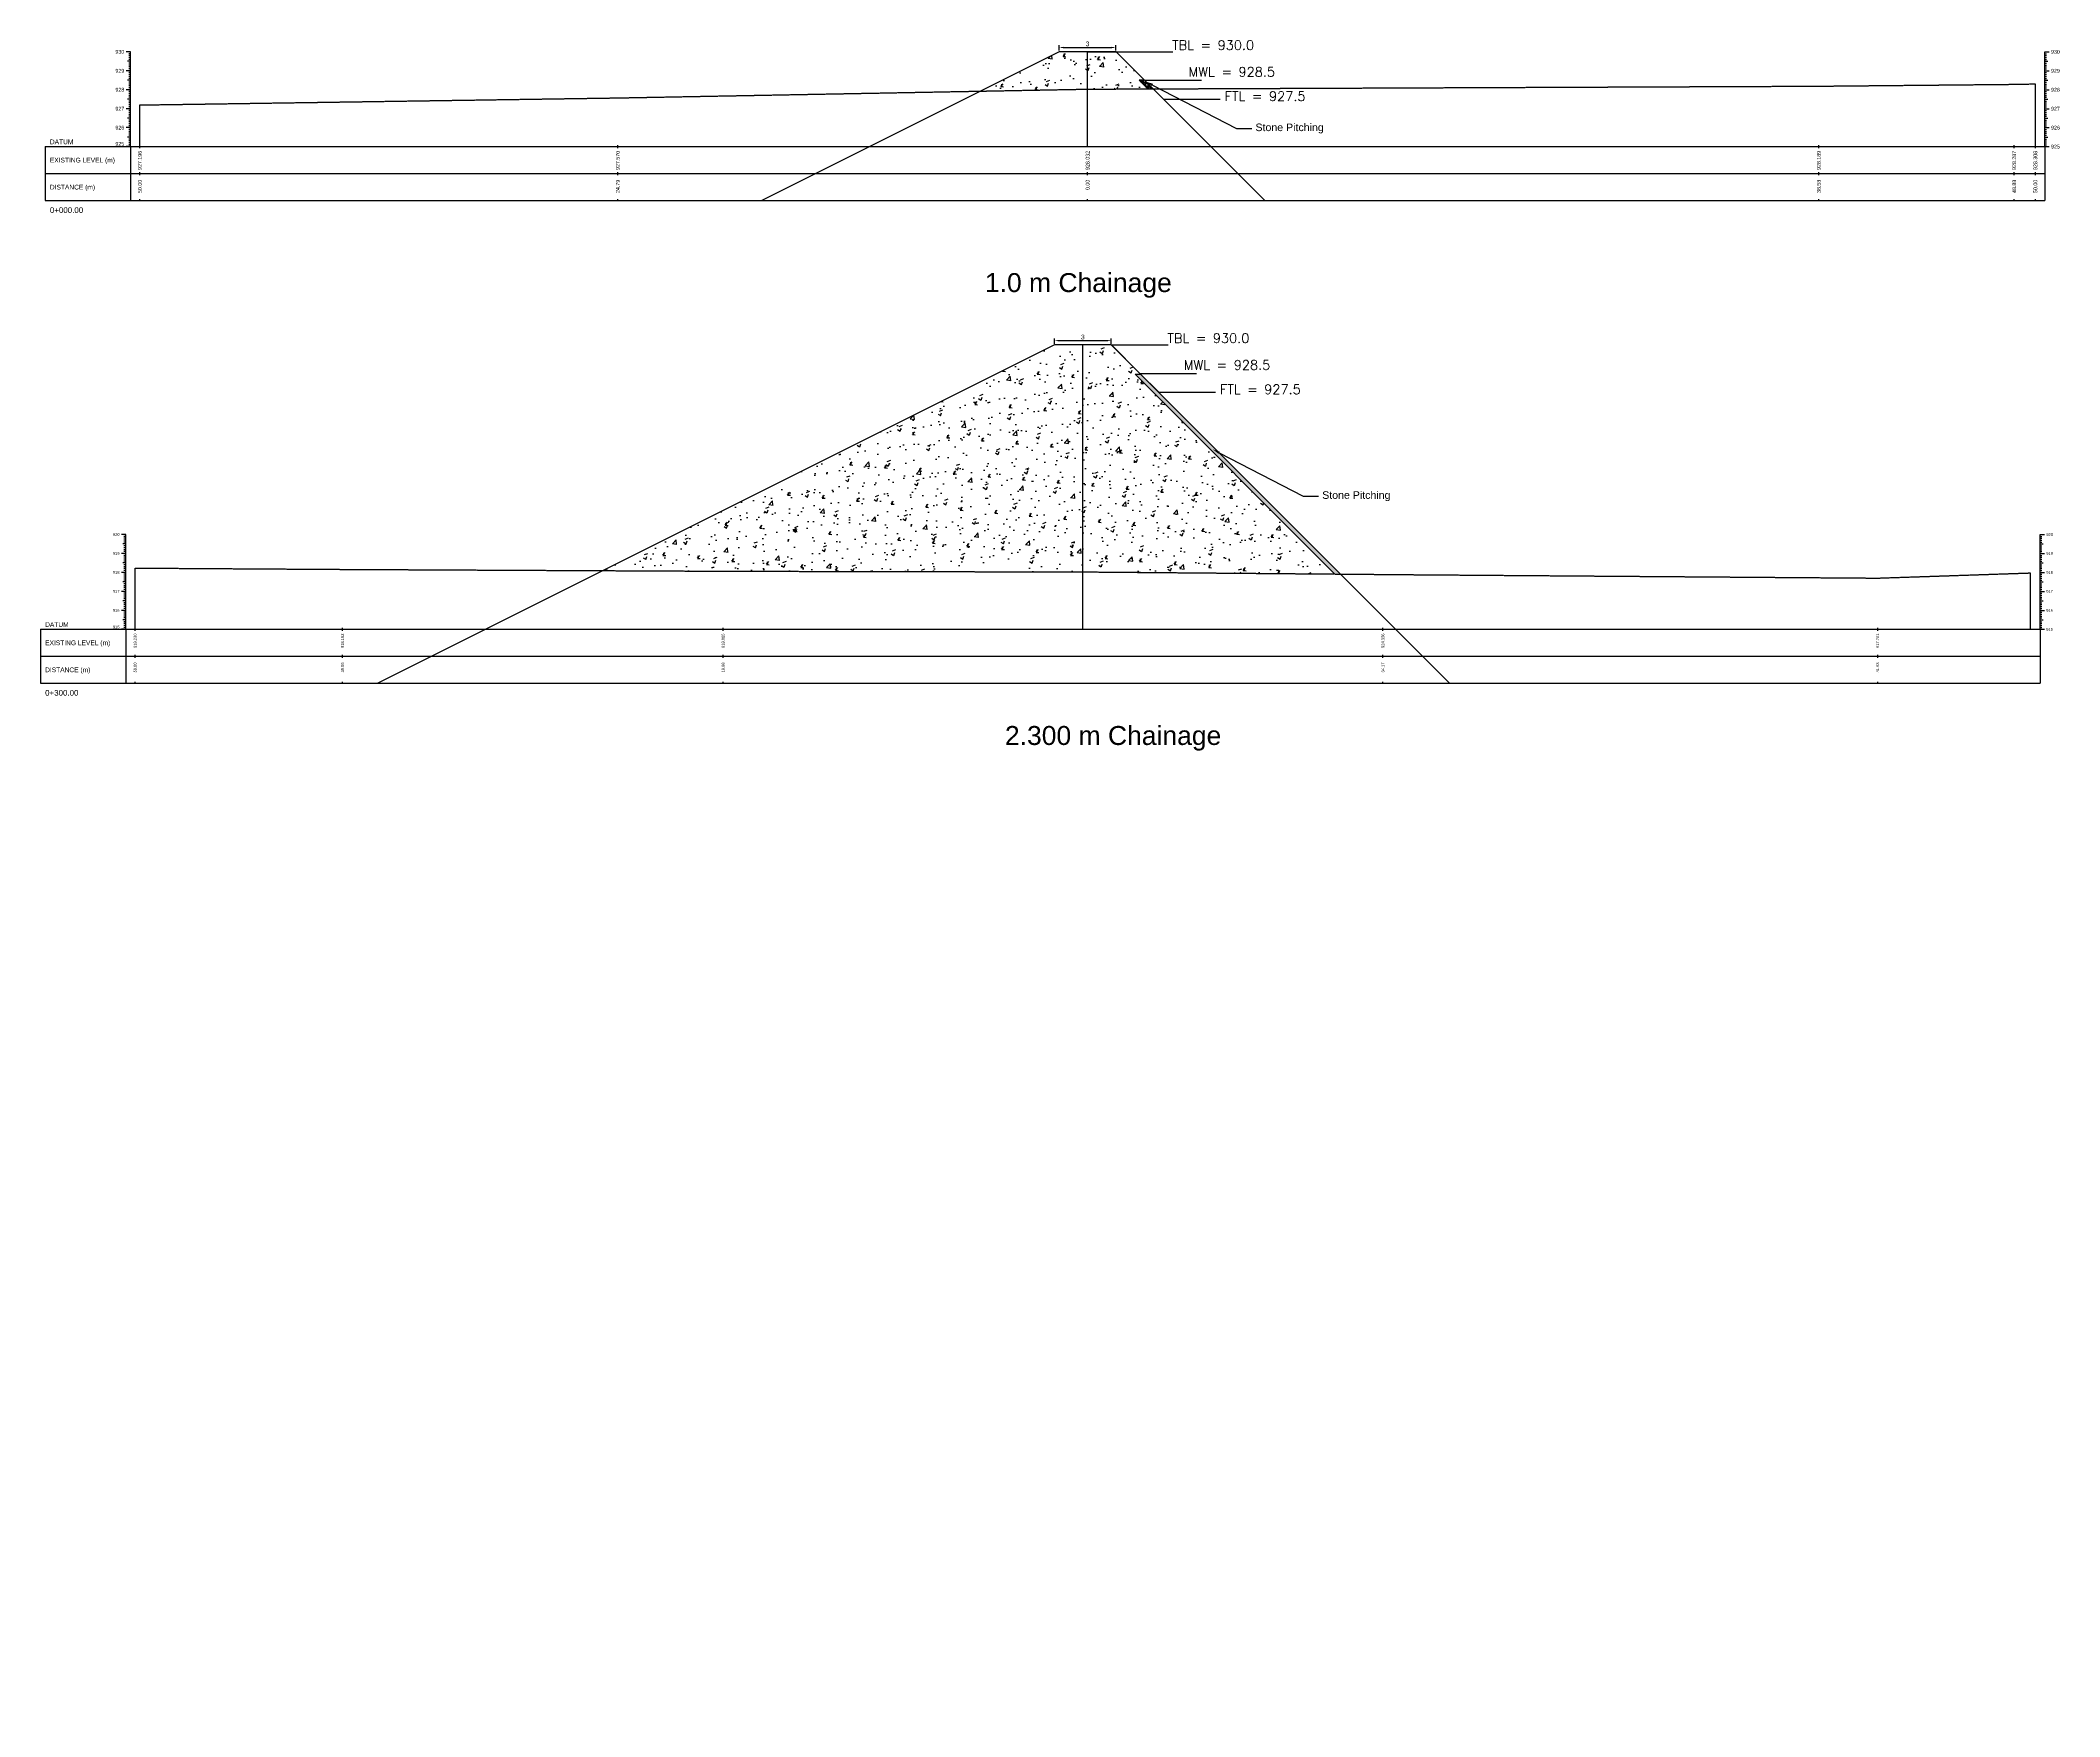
# Model space of a CAD drawing. Header units: millimetres. Extents: x 824502 to 1498685, y 1474633 to 1481826.
# Drawn here: x 1494718 to 1495783, y 1475517 to 1476401 of the extents above; entities that cross this region are included whole.
import ezdxf
from ezdxf import colors
from ezdxf.entities.mleader import LeaderData, LeaderLine
from ezdxf.enums import TextEntityAlignment as Align
from ezdxf.math import Vec2, Vec3

# ---------------------------------------------------------------- set-up
doc = ezdxf.new("R2010")
doc.units = ezdxf.units.MM
doc.linetypes.add('HIDDEN', pattern=[0.375, 0.25, -0.125])
doc.layers.add('CS_Drawing', color=7, linetype='Continuous')
doc.layers.add('GL', color=3, linetype='HIDDEN')
doc.styles.add('ROMANS', font='romans.shx')
doc.styles.get("Standard").update_dxf_attribs({"font": 'arial.ttf'})
doc.dimstyles.new('ISO-25', dxfattribs={"dimtxt": 2.5, "dimasz": 2.5, "dimexe": 1.25, "dimexo": 0.625, "dimtad": 1, "dimtxsty": 'Standard', "dimcen": 2.5, "dimadec": 0, "dimazin": 0, "dimtfac": 1, "dimtmove": 0, "dimatfit": 3, "dimfxl": 1, "dimarcsym": 0})

# ---------------------------------------------------------------- blocks, each defined once
blk = doc.blocks.new('*D4')
at = {"color": 0, "lineweight": -2, "transparency": 16777216}
for p, q in [((1495255.5, 1476395.6), (1495255.5, 1476398.4)), ((1495258, 1476397.2), (1495283, 1476397.2)), ((1495285.5, 1476395.6), (1495285.5, 1476398.4))]:
    blk.add_line(p, q, dxfattribs=at)
at = {"color": 0, "transparency": 16777216}
for points in [[(1495258, 1476397.6), (1495258, 1476396.8), (1495255.5, 1476397.2)], [(1495283, 1476397.6), (1495283, 1476396.8), (1495285.5, 1476397.2)]]:
    blk.add_solid(points, dxfattribs=at)
at = {"layer": 'Defpoints', "color": 0, "transparency": 16777216}
for p in [(1495255.5, 1476394.9), (1495285.5, 1476397.2), (1495285.5, 1476394.9)]:
    blk.add_point(p, dxfattribs=at)
at = {"color": 0, "transparency": 16777216, "insert": (1495270.5, 1476399.1), "char_height": 2.5, "attachment_point": 5}
blk.add_mtext('3', dxfattribs=at)
blk = doc.blocks.new('*D5')
at = {"color": 0, "lineweight": -2, "transparency": 16777216}
for p, q in [((1495253, 1476241), (1495253, 1476243.8)), ((1495255.5, 1476242.6), (1495280.5, 1476242.6)), ((1495283, 1476241), (1495283, 1476243.8))]:
    blk.add_line(p, q, dxfattribs=at)
at = {"color": 0, "transparency": 16777216}
for points in [[(1495255.5, 1476243), (1495255.5, 1476242.2), (1495253, 1476242.6)], [(1495280.5, 1476243), (1495280.5, 1476242.2), (1495283, 1476242.6)]]:
    blk.add_solid(points, dxfattribs=at)
at = {"layer": 'Defpoints', "color": 0, "transparency": 16777216}
for p in [(1495283, 1476242.6), (1495253, 1476240.3), (1495283, 1476240.3)]:
    blk.add_point(p, dxfattribs=at)
at = {"color": 0, "transparency": 16777216, "insert": (1495268, 1476244.5), "char_height": 2.5, "attachment_point": 5}
blk.add_mtext('3', dxfattribs=at)

msp = doc.modelspace()

# ---------------------------------------------------------------- hatches: boundary and pattern name
at = {"transparency": 33554687}
h = msp.add_hatch(dxfattribs=at)
h.set_pattern_fill('AR-CONC', color=0, scale=0.1)
h.paths.add_polyline_path([(1495270.53, 1476394.946), (1495255.542, 1476394.946), (1495214.087, 1476374.214), (1495270.53, 1476375.266)])
h = msp.add_hatch(dxfattribs=at)
h.set_pattern_fill('AR-CONC', color=0, scale=0.1)
h.paths.add_polyline_path([(1495285.542, 1476394.946), (1495270.53, 1476394.946), (1495270.53, 1476375.266), (1495302.264, 1476375.396), (1495297.704, 1476379.956), (1495300.533, 1476379.956)])
h = msp.add_hatch(dxfattribs=at)
h.set_pattern_fill('GRAVEL', color=0, scale=0.1, angle=32)
h.set_pattern_definition([(260.0127875, (0.20492, 3.12316), (-5.118382935632, -30.154338926998), [0.34172144, -33.8304836396]), (216.969741, (0.14565, 2.78661), (24.50251095279, 18.3059814543856), [0.58640472, -58.0540488935]), (164.5104471, (-0.32286, 2.43396), (36.346365888978, -10.23451448113), [0.41348152, -40.934722794]), (299.273689, (-0.82644, 1.37051), (-24.765856454157, 44.4268382184915), [0.53400452, -52.8664374257]), (324.83365418, (-0.56532, 0.9047), (-26.922149995681, 19.118531314146), [0.5236337, -51.8398077453]), (29.273689, (-0.13726, 0.60311), (-44.4268382184915, -24.765856454157), [0.53400452, -52.8664374257]), (69.69424047, (0.32855, 0.86423), (-14.542598821313, -39.0383557481894), [0.70619366, -69.9131153142]), (104.25532837, (0.57362, 1.52653), (-14.533593330831, 56.81089213253), [0.66671952, -66.005256602]), (153.42956562, (0.40945, 2.17272), (-34.730271420384, 17.234588682834), [0.535813, -53.0455456987]), (207.2363583, (-0.06978, 2.4124), (25.04045873975, 12.651902074504), [0.61171328, -29.97393695]), (254.3974378, (-0.613666, 2.132434), (-11.042561726781, -39.846402980824), [0.79107792, -78.3167725122]), (170.81407483, (1.31953, 2.6815), (-23.154264736328, 3.502288468974), [0.27000454, -26.7305658243]), (203.4692344, (1.05298, 2.7246), (30.6945379950906, 13.189849781864), [0.51368198, -50.854638997]), (257, (0.5818, 2.52), (1.3459949312, -2.1540421642), [0.35920934, -3.2328931084]), (235.19859051, (0.2695, 2.6843), (8.07822095965, 11.038058983664), [0.19344132, -19.150622369]), (323.80140949, (0.1591, 2.52545), (-6.19202695805, 5.11613156113), [0.27356562, -13.40475299]), (62.96375653, (0.37985, 2.3639), (3.77013663071, 8.34606912179), [0.44431966, -14.366298153]), (193.56505118, (0.5818, 2.75965), (5.6540792596, 0.53794769836), [0.32128714, -7.7108981168]), (48.389540334, (-1.09026, 1.74477), (17.502436848916, 19.922075804236), [0.450088, -44.5588266725]), (102.34617594, (-0.79137, 2.0813), (6.189775584764, -29.078443531433), [0.37759894, -37.3822156782]), (325.19859051, (0.31262, 3.19046), (-11.03805898367, 8.078220959653), [0.3868801, -18.957183589]), (15.61045967, (0.6303, 2.96965), (-25.57840643534, -6.997822820601), [0.450088, -44.5588266725]), (11.44395478, (-0.25574, 0.40927), (-13.46220068349, -2.421890327287), [0.4340352, -21.267734313]), (326.7751406, (0.16967, 0.49538), (-25.57615507304, 16.96448913701), [0.36367212, -36.0035933807]), (98.80140949, (1.68015, 1.04988), (-2.421890328133, 13.46220068334), [0.3868801, -18.957183589]), (49.35402464, (1.62096, 1.4322), (-22.618568408789, -26.11410276339), [0.42578274, -42.1523759802]), (101.44395478, (0.62467, 0.39034), (2.421890327193, -13.46220068351), [0.2170176, -21.484751913]), (133.309932474, (1.5509, 0.9691), (-7.53802188885, 7.2701737258), [0.1295146, -12.8219949645]), (197.963756532, (1.4621, 1.06336), (7.80812142386, 1.88394262922), [0.5236337, -9.949054589]), (218.00900596, (0.96396, 0.90186), (20.194426710402, 15.613991476817), [0.485267, -48.0413648633]), (335.69006753, (0.501, 2.17), (-4.84603202675, 2.96208939699), [0.36632388, -8.7917763597]), (25.15722659, (0.83483, 2.01922), (39.3107066533665, 18.573829503173), [0.63955676, -63.316009065]), (92.9453959, (1.41372, 2.2911), (0.805795860795, -20.462274874283), [0.26150824, -25.889392318]), (122, (1.4003, 2.5523), (-3.5000370954, 0.808047233), [0.1524, -2.3876]), (152.25643716, (0.8805, 0.93956), (18.038133174338, -9.694315426312), [0.35286696, -34.9339407732]), (80.0127875, (0.5682, 1.10383), (5.118382935738, 30.154338926979), [0.68344288, -33.4887621996]), (32, (0.6867, 1.777), (0.808047233, 3.5000370954), [0.6604, -1.8796]), (357.3048465, (1.24678, 2.12687), (30.962386161315, -1.618345821382), [0.40160956, -39.759316724]), (286.0546041, (1.64794, 2.108), (3.229937560546, -9.962163588046), [0.36982908, -18.1216500388]), (239.64597536, (1.75022, 1.75258), (-27.466851812275, -47.11432533235), [0.6021451, -59.612464423]), (207.42607874, (1.44593, 1.23298), (-29.3485430662363, -15.343891940743), [0.63702946, -63.0658464562])])
h.paths.add_polyline_path([(1495300.533, 1476379.956), (1495297.704, 1476379.956), (1495302.264, 1476375.396), (1495305.081, 1476375.407)])
h = msp.add_hatch(dxfattribs=at)
h.set_pattern_fill('AR-CONC', color=0, scale=0.1)
h.set_pattern_definition([(50, (-14.843, 227.217), (18.2184669, -1.59390855), [1.905, -20.955]), (355, (-14.843, 227.217), (-3.52434214, 19.10568452), [1.524, -16.76405842]), (100.4514447, (-13.325, 227.084), (14.69412471, 17.51177519), [1.61900088, -17.80902446]), (46.1842, (-14.843, 232.297), (27.1079041, -4.2042328), [2.8575, -31.4325]), (96.6355576, (-12.584, 231.946), (23.7404134, 24.74261246), [2.4285023, -26.7135608]), (351.1841512, (-14.843, 232.297), (23.7404134, 24.74261246), [2.2859967, -25.1459732]), (21, (-12.303, 231.027), (15.16143913, -10.22651982), [1.905, -20.955]), (326, (-12.303, 231.027), (6.18020283, 18.41879661), [1.524, -16.764]), (71.451445, (-11.04, 230.174), (21.34164193, 8.19227689), [1.61900088, -17.80899376]), (37.5, (-14.843, 227.217), (0.308860325, 8.455503887), [0, -16.5608, 0, -17.018, 0, -16.8275]), (7.5, (-14.843, 227.217), (6.68196625, 10.01805748), [0, -9.7028, 0, -16.1798, 0, -6.4135]), (327.5, (-20.507, 227.217), (13.559059517, -0.5728744), [0, -6.35, 0, -19.812, 0, -26.289]), (317.5, (-23.047, 227.217), (14.81291814, 2.5426491), [0, -8.255, 0, -13.1572, 0, -18.669])])
h.paths.add_polyline_path([(1495268.03, 1476120.637), (1495268.03, 1476240.347), (1495253.03, 1476240.347), (1495014.992, 1476121.302), (1495078.228, 1476120.997)])
h.paths.add_polyline_path([(1495295.684, 1476224.865), (1495298.512, 1476224.865), (1495283.03, 1476240.347), (1495268.03, 1476240.347), (1495268.03, 1476120.637), (1495401.036, 1476119.513)])
h = msp.add_hatch(dxfattribs=at)
h.set_pattern_fill('GRAVEL', color=0)
h.paths.add_polyline_path([(1495401.036, 1476119.513), (1495403.888, 1476119.489), (1495298.512, 1476224.865), (1495295.684, 1476224.865)])
h.paths.add_polyline_path([(1495441.285, 1474988.34), (1495444.062, 1474988.392), (1495300.602, 1475131.852), (1495297.774, 1475131.851)])
h.paths.add_polyline_path([(1494722.264, 1474649.183), (1494741.393, 1474649.183), (1494741.393, 1474653.778), (1494722.264, 1474653.778)], flags=9)
h.paths.add_polyline_path([(1494722.394, 1474685.572), (1494736.082, 1474685.572), (1494736.082, 1474689.386), (1494722.394, 1474689.386)], flags=9)
h.paths.add_polyline_path([(1494722.211, 1474660.821), (1494747.714, 1474660.821), (1494747.714, 1474665.737), (1494722.211, 1474665.737)], flags=9)
h.paths.add_polyline_path([(1494722.211, 1474675.071), (1494758.2, 1474675.071), (1494758.2, 1474679.987), (1494722.211, 1474679.987)], flags=9)
h.paths.add_polyline_path([(1495778.397, 1474683.842), (1495782.659, 1474683.842), (1495782.659, 1474686.139), (1495778.397, 1474686.139)], flags=9)
h.paths.add_polyline_path([(1495778.397, 1474733.842), (1495782.659, 1474733.842), (1495782.659, 1474736.139), (1495778.397, 1474736.139)], flags=9)
h.paths.add_polyline_path([(1495778.397, 1474723.842), (1495782.659, 1474723.842), (1495782.659, 1474726.139), (1495778.397, 1474726.139)], flags=9)
h.paths.add_polyline_path([(1495778.397, 1474713.842), (1495782.659, 1474713.842), (1495782.659, 1474716.139), (1495778.397, 1474716.139)], flags=9)
h.paths.add_polyline_path([(1495778.397, 1474703.842), (1495782.659, 1474703.842), (1495782.659, 1474706.139), (1495778.397, 1474706.139)], flags=9)
h.paths.add_polyline_path([(1495778.397, 1474693.84), (1495782.659, 1474693.84), (1495782.659, 1474696.139), (1495778.397, 1474696.139)], flags=9)
h.paths.add_polyline_path([(1494758.401, 1474685.042), (1494762.663, 1474685.042), (1494762.663, 1474687.339), (1494758.401, 1474687.339)], flags=9)
h.paths.add_polyline_path([(1494758.401, 1474733.842), (1494762.663, 1474733.842), (1494762.663, 1474736.139), (1494758.401, 1474736.139)], flags=9)
h.paths.add_polyline_path([(1494758.401, 1474723.842), (1494762.663, 1474723.842), (1494762.663, 1474726.139), (1494758.401, 1474726.139)], flags=9)
h.paths.add_polyline_path([(1494758.401, 1474713.842), (1494762.663, 1474713.842), (1494762.663, 1474716.139), (1494758.401, 1474716.139)], flags=9)
h.paths.add_polyline_path([(1494758.401, 1474703.842), (1494762.663, 1474703.842), (1494762.663, 1474706.139), (1494758.401, 1474706.139)], flags=9)
h.paths.add_polyline_path([(1494758.401, 1474693.84), (1494762.663, 1474693.84), (1494762.663, 1474696.139), (1494758.401, 1474696.139)], flags=9)
h.paths.add_polyline_path([(1495771.689, 1474661.873), (1495771.689, 1474667.883), (1495769.391, 1474667.883), (1495769.391, 1474661.873)], flags=9)
h.paths.add_polyline_path([(1495685.188, 1474661.873), (1495685.188, 1474667.883), (1495682.889, 1474667.883), (1495682.889, 1474661.873)], flags=9)
h.paths.add_polyline_path([(1495588.147, 1474661.873), (1495588.147, 1474667.883), (1495585.848, 1474667.883), (1495585.848, 1474661.873)], flags=9)
h.paths.add_polyline_path([(1495397.962, 1474661.873), (1495397.962, 1474667.883), (1495395.662, 1474667.883), (1495395.662, 1474661.873)], flags=9)
h.paths.add_polyline_path([(1495271.687, 1474663.039), (1495271.687, 1474667.883), (1495269.389, 1474667.883), (1495269.389, 1474663.039)], flags=9)
h.paths.add_polyline_path([(1495158.912, 1474661.873), (1495158.912, 1474667.883), (1495156.614, 1474667.883), (1495156.614, 1474661.873)], flags=9)
h.paths.add_polyline_path([(1495084.275, 1474661.873), (1495084.275, 1474667.883), (1495081.977, 1474667.883), (1495081.977, 1474661.873)], flags=9)
h.paths.add_polyline_path([(1495053.988, 1474661.88), (1495053.988, 1474667.877), (1495051.729, 1474667.877), (1495051.729, 1474661.88)], flags=9)
h.paths.add_polyline_path([(1494771.689, 1474661.873), (1494771.689, 1474667.883), (1494769.391, 1474667.883), (1494769.391, 1474661.873)], flags=9)
h.paths.add_polyline_path([(1495771.689, 1474674.792), (1495771.689, 1474683.133), (1495769.391, 1474683.133), (1495769.391, 1474674.792)], flags=9)
h.paths.add_polyline_path([(1495685.186, 1474674.792), (1495685.186, 1474683.133), (1495682.889, 1474683.133), (1495682.889, 1474674.792)], flags=9)
h.paths.add_polyline_path([(1495588.145, 1474674.792), (1495588.145, 1474683.133), (1495585.848, 1474683.133), (1495585.848, 1474674.792)], flags=9)
h.paths.add_polyline_path([(1495397.962, 1474674.792), (1495397.962, 1474683.133), (1495395.662, 1474683.133), (1495395.662, 1474674.792)], flags=9)
h.paths.add_polyline_path([(1495271.687, 1474674.792), (1495271.687, 1474683.133), (1495269.389, 1474683.133), (1495269.389, 1474674.792)], flags=9)
h.paths.add_polyline_path([(1495158.912, 1474674.792), (1495158.912, 1474683.133), (1495156.614, 1474683.133), (1495156.614, 1474674.792)], flags=9)
h.paths.add_polyline_path([(1495084.275, 1474674.792), (1495084.275, 1474683.133), (1495081.977, 1474683.133), (1495081.977, 1474674.792)], flags=9)
h.paths.add_polyline_path([(1495054.02, 1474674.792), (1495054.02, 1474683.133), (1495051.723, 1474683.133), (1495051.723, 1474674.792)], flags=9)
h.paths.add_polyline_path([(1494771.689, 1474674.792), (1494771.689, 1474683.133), (1494769.391, 1474683.133), (1494769.391, 1474674.792)], flags=9)

# ---------------------------------------------------------------- linework, layer by layer
at = {"color": 0}
for p, q in [((1495255.542, 1476394.946), (1495098.576, 1476316.446)), ((1495270.53, 1476394.946), (1495255.53, 1476394.946)), ((1495285.542, 1476394.946), (1495255.542, 1476394.946)), ((1495270.53, 1476344.946), (1495270.53, 1476394.946)), ((1495270.53, 1476394.946), (1495285.53, 1476394.946)), ((1495285.542, 1476394.946), (1495364.042, 1476316.446)), ((1495285.542, 1476394.946), (1495315.542, 1476394.946)), ((1495285.542, 1476394.946), (1495300.533, 1476379.956)), ((1495300.533, 1476379.956), (1495297.704, 1476379.956)), ((1495297.704, 1476379.956), (1495302.264, 1476375.396)), ((1495300.533, 1476379.956), (1495330.533, 1476379.956)), ((1495300.533, 1476379.956), (1495310.542, 1476369.946)), ((1495770.53, 1476345.696), (1495770.53, 1476378.026)), ((1495310.542, 1476369.946), (1495340.542, 1476369.946)), ((1495253.03, 1476240.347), (1494896.107, 1476061.847)), ((1495283.03, 1476240.347), (1495253.03, 1476240.347)), ((1495268.03, 1476090.347), (1495268.03, 1476240.347)), ((1495268.03, 1476120.637), (1495268.03, 1476240.347)), ((1495283.03, 1476240.347), (1495461.53, 1476061.847)), ((1495283.042, 1476240.347), (1495313.042, 1476240.347)), ((1495283.042, 1476240.347), (1495298.033, 1476225.356)), ((1495295.684, 1476224.865), (1495401.036, 1476119.513)), ((1495295.684, 1476224.865), (1495298.512, 1476224.865)), ((1495298.033, 1476225.356), (1495328.033, 1476225.356)), ((1495298.033, 1476225.356), (1495308.042, 1476215.347)), ((1495308.042, 1476215.347), (1495338.042, 1476215.347))]:
    msp.add_line(p, q, dxfattribs=at)
at = {"layer": 'CS_Drawing'}
for p, q in [((1494765.53, 1476394.946), (1494763.28, 1476394.946)), ((1494765.53, 1476394.946), (1494763.955, 1476394.946)), ((1494765.53, 1476394.946), (1494764.63, 1476394.946)), ((1494765.53, 1476393.946), (1494764.63, 1476393.946)), ((1494765.53, 1476392.946), (1494764.63, 1476392.946)), ((1494765.53, 1476391.946), (1494764.63, 1476391.946)), ((1494765.53, 1476344.946), (1494765.53, 1476394.946)), ((1495775.53, 1476394.946), (1495777.78, 1476394.946)), ((1495775.53, 1476394.946), (1495777.105, 1476394.946)), ((1495775.53, 1476394.946), (1495776.43, 1476394.946)), ((1495775.53, 1476344.946), (1495775.53, 1476394.946)), ((1495775.53, 1476393.946), (1495776.43, 1476393.946)), ((1495775.53, 1476392.946), (1495776.43, 1476392.946)), ((1495775.53, 1476391.946), (1495776.43, 1476391.946)), ((1494765.53, 1476384.946), (1494763.28, 1476384.946)), ((1494765.53, 1476389.946), (1494763.955, 1476389.946)), ((1494765.53, 1476384.946), (1494763.955, 1476384.946)), ((1494765.53, 1476390.946), (1494764.63, 1476390.946)), ((1494765.53, 1476389.946), (1494764.63, 1476389.946)), ((1494765.53, 1476388.946), (1494764.63, 1476388.946)), ((1494765.53, 1476387.946), (1494764.63, 1476387.946)), ((1494765.53, 1476386.946), (1494764.63, 1476386.946)), ((1494765.53, 1476385.946), (1494764.63, 1476385.946)), ((1494765.53, 1476384.946), (1494764.63, 1476384.946)), ((1494765.53, 1476383.946), (1494764.63, 1476383.946)), ((1494765.53, 1476382.946), (1494764.63, 1476382.946)), ((1494765.53, 1476381.946), (1494764.63, 1476381.946)), ((1494765.53, 1476380.946), (1494764.63, 1476380.946)), ((1495775.53, 1476390.946), (1495776.43, 1476390.946)), ((1495775.53, 1476389.946), (1495777.105, 1476389.946)), ((1495775.53, 1476389.946), (1495776.43, 1476389.946)), ((1495775.53, 1476388.946), (1495776.43, 1476388.946)), ((1495775.53, 1476387.946), (1495776.43, 1476387.946)), ((1495775.53, 1476386.946), (1495776.43, 1476386.946)), ((1495775.53, 1476385.946), (1495776.43, 1476385.946)), ((1495775.53, 1476384.946), (1495777.78, 1476384.946)), ((1495775.53, 1476384.946), (1495777.105, 1476384.946)), ((1495775.53, 1476384.946), (1495776.43, 1476384.946)), ((1495775.53, 1476383.946), (1495776.43, 1476383.946)), ((1495775.53, 1476382.946), (1495776.43, 1476382.946)), ((1495775.53, 1476381.946), (1495776.43, 1476381.946)), ((1495775.53, 1476380.946), (1495776.43, 1476380.946)), ((1494765.53, 1476374.946), (1494763.28, 1476374.946)), ((1494765.53, 1476379.946), (1494763.955, 1476379.946)), ((1494765.53, 1476374.946), (1494763.955, 1476374.946)), ((1494765.53, 1476379.946), (1494764.63, 1476379.946)), ((1494765.53, 1476378.946), (1494764.63, 1476378.946)), ((1494765.53, 1476377.946), (1494764.63, 1476377.946)), ((1494765.53, 1476376.946), (1494764.63, 1476376.946)), ((1494765.53, 1476375.946), (1494764.63, 1476375.946)), ((1494765.53, 1476374.946), (1494764.63, 1476374.946)), ((1494765.53, 1476373.946), (1494764.63, 1476373.946)), ((1494765.53, 1476372.946), (1494764.63, 1476372.946)), ((1494765.53, 1476371.946), (1494764.63, 1476371.946)), ((1494765.53, 1476370.946), (1494764.63, 1476370.946)), ((1495775.53, 1476379.946), (1495777.105, 1476379.946)), ((1495775.53, 1476379.946), (1495776.43, 1476379.946)), ((1495775.53, 1476378.946), (1495776.43, 1476378.946)), ((1495775.53, 1476377.946), (1495776.43, 1476377.946)), ((1495775.53, 1476376.946), (1495776.43, 1476376.946)), ((1495775.53, 1476375.946), (1495776.43, 1476375.946)), ((1495775.53, 1476374.946), (1495777.78, 1476374.946)), ((1495775.53, 1476374.946), (1495777.105, 1476374.946)), ((1495775.53, 1476374.946), (1495776.43, 1476374.946)), ((1495775.53, 1476373.946), (1495776.43, 1476373.946)), ((1495775.53, 1476372.946), (1495776.43, 1476372.946)), ((1495775.53, 1476371.946), (1495776.43, 1476371.946)), ((1495775.53, 1476370.946), (1495776.43, 1476370.946)), ((1494765.53, 1476364.946), (1494763.28, 1476364.946)), ((1494765.53, 1476369.946), (1494763.955, 1476369.946)), ((1494765.53, 1476364.946), (1494763.955, 1476364.946)), ((1494765.53, 1476359.946), (1494763.955, 1476359.946)), ((1494765.53, 1476369.946), (1494764.63, 1476369.946)), ((1494765.53, 1476368.946), (1494764.63, 1476368.946)), ((1494765.53, 1476367.946), (1494764.63, 1476367.946)), ((1494765.53, 1476366.946), (1494764.63, 1476366.946)), ((1494765.53, 1476365.946), (1494764.63, 1476365.946)), ((1494765.53, 1476364.946), (1494764.63, 1476364.946)), ((1494765.53, 1476363.946), (1494764.63, 1476363.946)), ((1494765.53, 1476362.946), (1494764.63, 1476362.946)), ((1494765.53, 1476361.946), (1494764.63, 1476361.946)), ((1494765.53, 1476360.946), (1494764.63, 1476360.946)), ((1494765.53, 1476359.946), (1494764.63, 1476359.946)), ((1494770.53, 1476344.946), (1494770.53, 1476366.906)), ((1495775.53, 1476369.946), (1495777.105, 1476369.946)), ((1495775.53, 1476369.946), (1495776.43, 1476369.946)), ((1495775.53, 1476368.946), (1495776.43, 1476368.946)), ((1495775.53, 1476367.946), (1495776.43, 1476367.946)), ((1495775.53, 1476366.946), (1495776.43, 1476366.946)), ((1495775.53, 1476365.946), (1495776.43, 1476365.946)), ((1495775.53, 1476364.946), (1495777.78, 1476364.946)), ((1495775.53, 1476364.946), (1495777.105, 1476364.946)), ((1495775.53, 1476364.946), (1495776.43, 1476364.946)), ((1495775.53, 1476363.946), (1495776.43, 1476363.946)), ((1495775.53, 1476362.946), (1495776.43, 1476362.946)), ((1495775.53, 1476361.946), (1495776.43, 1476361.946)), ((1495775.53, 1476360.946), (1495776.43, 1476360.946)), ((1495775.53, 1476359.946), (1495777.105, 1476359.946)), ((1495775.53, 1476359.946), (1495776.43, 1476359.946)), ((1494765.53, 1476354.946), (1494763.28, 1476354.946)), ((1494765.53, 1476354.946), (1494763.955, 1476354.946)), ((1494765.53, 1476349.946), (1494763.955, 1476349.946)), ((1494765.53, 1476358.946), (1494764.63, 1476358.946)), ((1494765.53, 1476357.946), (1494764.63, 1476357.946)), ((1494765.53, 1476356.946), (1494764.63, 1476356.946)), ((1494765.53, 1476355.946), (1494764.63, 1476355.946)), ((1494765.53, 1476354.946), (1494764.63, 1476354.946)), ((1494765.53, 1476353.946), (1494764.63, 1476353.946)), ((1494765.53, 1476352.946), (1494764.63, 1476352.946)), ((1494765.53, 1476351.946), (1494764.63, 1476351.946)), ((1494765.53, 1476350.946), (1494764.63, 1476350.946)), ((1494765.53, 1476349.946), (1494764.63, 1476349.946)), ((1494765.53, 1476348.946), (1494764.63, 1476348.946)), ((1495775.53, 1476358.946), (1495776.43, 1476358.946)), ((1495775.53, 1476357.946), (1495776.43, 1476357.946)), ((1495775.53, 1476356.946), (1495776.43, 1476356.946)), ((1495775.53, 1476355.946), (1495776.43, 1476355.946)), ((1495775.53, 1476354.946), (1495777.78, 1476354.946)), ((1495775.53, 1476354.946), (1495777.105, 1476354.946)), ((1495775.53, 1476354.946), (1495776.43, 1476354.946)), ((1495775.53, 1476353.946), (1495776.43, 1476353.946)), ((1495775.53, 1476352.946), (1495776.43, 1476352.946)), ((1495775.53, 1476351.946), (1495776.43, 1476351.946)), ((1495775.53, 1476350.946), (1495776.43, 1476350.946)), ((1495775.53, 1476349.946), (1495777.105, 1476349.946)), ((1495775.53, 1476349.946), (1495776.43, 1476349.946)), ((1495775.53, 1476348.946), (1495776.43, 1476348.946)), ((1494720.53, 1476344.946), (1494765.53, 1476344.946)), ((1494720.53, 1476344.946), (1494720.53, 1476316.446)), ((1494765.53, 1476344.946), (1494763.28, 1476344.946)), ((1494765.53, 1476344.946), (1494763.955, 1476344.946)), ((1494765.53, 1476347.946), (1494764.63, 1476347.946)), ((1494765.53, 1476346.946), (1494764.63, 1476346.946)), ((1494765.53, 1476345.946), (1494764.63, 1476345.946)), ((1494765.53, 1476344.946), (1494764.63, 1476344.946)), ((1494765.53, 1476344.946), (1495775.53, 1476344.946)), ((1494765.53, 1476344.946), (1494765.53, 1476316.446)), ((1494770.53, 1476344.196), (1494770.53, 1476345.696)), ((1495022.664, 1476344.196), (1495022.664, 1476345.696)), ((1495656.293, 1476344.196), (1495656.293, 1476345.696)), ((1495759.351, 1476344.196), (1495759.351, 1476345.696)), ((1495770.53, 1476344.196), (1495770.53, 1476345.696)), ((1495770.53, 1476344.196), (1495770.53, 1476345.696)), ((1495775.53, 1476347.946), (1495776.43, 1476347.946)), ((1495775.53, 1476346.946), (1495776.43, 1476346.946)), ((1495775.53, 1476345.946), (1495776.43, 1476345.946)), ((1495775.53, 1476344.946), (1495777.78, 1476344.946)), ((1495775.53, 1476344.946), (1495777.105, 1476344.946)), ((1495775.53, 1476344.946), (1495776.43, 1476344.946)), ((1495775.53, 1476344.946), (1495775.53, 1476316.446)), ((1494720.53, 1476330.696), (1494765.53, 1476330.696)), ((1494765.53, 1476330.696), (1495775.53, 1476330.696)), ((1494765.53, 1476330.696), (1495775.53, 1476330.696)), ((1494770.53, 1476329.946), (1494770.53, 1476331.446)), ((1495022.664, 1476329.946), (1495022.664, 1476331.446)), ((1495270.528, 1476329.946), (1495270.528, 1476331.446)), ((1495270.53, 1476329.946), (1495270.53, 1476331.446)), ((1495656.293, 1476329.946), (1495656.293, 1476331.446)), ((1495759.351, 1476329.946), (1495759.351, 1476331.446)), ((1495770.53, 1476329.946), (1495770.53, 1476331.446)), ((1495770.53, 1476329.946), (1495770.53, 1476331.446)), ((1494770.53, 1476316.446), (1494770.53, 1476317.196)), ((1495022.664, 1476316.446), (1495022.664, 1476317.196)), ((1495270.528, 1476316.446), (1495270.528, 1476317.196)), ((1495270.53, 1476316.446), (1495270.53, 1476317.196)), ((1495656.293, 1476316.446), (1495656.293, 1476317.196)), ((1495759.351, 1476316.446), (1495759.351, 1476317.196)), ((1495770.53, 1476316.446), (1495770.53, 1476317.196)), ((1495770.53, 1476316.446), (1495770.53, 1476317.196)), ((1494720.53, 1476316.446), (1494765.53, 1476316.446)), ((1494765.53, 1476316.446), (1495775.53, 1476316.446)), ((1494763.03, 1476140.347), (1494760.78, 1476140.347)), ((1494763.03, 1476140.347), (1494761.455, 1476140.347)), ((1494763.03, 1476140.347), (1494762.13, 1476140.347)), ((1494763.03, 1476139.347), (1494762.13, 1476139.347)), ((1494763.03, 1476138.347), (1494762.13, 1476138.347)), ((1494763.03, 1476137.347), (1494762.13, 1476137.347)), ((1494763.03, 1476136.347), (1494762.13, 1476136.347)), ((1494763.03, 1476090.347), (1494763.03, 1476140.347)), ((1495773.03, 1476140.347), (1495775.28, 1476140.347)), ((1495773.03, 1476140.347), (1495774.605, 1476140.347)), ((1495773.03, 1476140.347), (1495773.93, 1476140.347)), ((1495773.03, 1476090.347), (1495773.03, 1476140.347)), ((1495773.03, 1476140.347), (1495774.605, 1476140.347)), ((1495773.03, 1476139.347), (1495773.93, 1476139.347)), ((1495773.03, 1476138.347), (1495773.93, 1476138.347)), ((1495773.03, 1476137.347), (1495773.93, 1476137.347)), ((1495773.03, 1476136.347), (1495773.93, 1476136.347)), ((1494763.03, 1476130.347), (1494760.78, 1476130.347)), ((1494763.03, 1476135.347), (1494761.455, 1476135.347)), ((1494763.03, 1476130.347), (1494761.455, 1476130.347)), ((1494763.03, 1476125.347), (1494761.455, 1476125.347)), ((1494763.03, 1476135.347), (1494762.13, 1476135.347)), ((1494763.03, 1476134.347), (1494762.13, 1476134.347)), ((1494763.03, 1476133.347), (1494762.13, 1476133.347)), ((1494763.03, 1476132.347), (1494762.13, 1476132.347)), ((1494763.03, 1476131.347), (1494762.13, 1476131.347)), ((1494763.03, 1476130.347), (1494762.13, 1476130.347)), ((1494763.03, 1476129.347), (1494762.13, 1476129.347)), ((1494763.03, 1476128.347), (1494762.13, 1476128.347)), ((1494763.03, 1476127.347), (1494762.13, 1476127.347)), ((1494763.03, 1476126.347), (1494762.13, 1476126.347)), ((1494763.03, 1476125.347), (1494762.13, 1476125.347)), ((1495773.03, 1476135.347), (1495774.605, 1476135.347)), ((1495773.03, 1476135.347), (1495773.93, 1476135.347)), ((1495773.03, 1476134.347), (1495773.93, 1476134.347)), ((1495773.03, 1476133.347), (1495773.93, 1476133.347)), ((1495773.03, 1476132.347), (1495773.93, 1476132.347)), ((1495773.03, 1476131.347), (1495773.93, 1476131.347)), ((1495773.03, 1476130.347), (1495775.28, 1476130.347)), ((1495773.03, 1476130.347), (1495774.605, 1476130.347)), ((1495773.03, 1476130.347), (1495773.93, 1476130.347)), ((1495773.03, 1476129.347), (1495773.93, 1476129.347)), ((1495773.03, 1476128.347), (1495773.93, 1476128.347)), ((1495773.03, 1476127.347), (1495773.93, 1476127.347)), ((1495773.03, 1476126.347), (1495773.93, 1476126.347)), ((1495773.03, 1476125.347), (1495774.605, 1476125.347)), ((1495773.03, 1476125.347), (1495773.93, 1476125.347)), ((1494763.03, 1476120.347), (1494760.78, 1476120.347)), ((1494763.03, 1476120.347), (1494761.455, 1476120.347)), ((1494763.03, 1476115.347), (1494761.455, 1476115.347)), ((1494763.03, 1476124.347), (1494762.13, 1476124.347)), ((1494763.03, 1476123.347), (1494762.13, 1476123.347)), ((1494763.03, 1476122.347), (1494762.13, 1476122.347)), ((1494763.03, 1476121.347), (1494762.13, 1476121.347)), ((1494763.03, 1476120.347), (1494762.13, 1476120.347)), ((1494763.03, 1476119.347), (1494762.13, 1476119.347)), ((1494763.03, 1476118.347), (1494762.13, 1476118.347)), ((1494763.03, 1476117.347), (1494762.13, 1476117.347)), ((1494763.03, 1476116.347), (1494762.13, 1476116.347)), ((1494763.03, 1476115.347), (1494762.13, 1476115.347)), ((1494768.03, 1476090.347), (1494768.03, 1476122.647)), ((1495768.03, 1476090.347), (1495768.03, 1476120.087)), ((1495773.03, 1476124.347), (1495773.93, 1476124.347)), ((1495773.03, 1476123.347), (1495773.93, 1476123.347)), ((1495773.03, 1476122.347), (1495773.93, 1476122.347)), ((1495773.03, 1476121.347), (1495773.93, 1476121.347)), ((1495773.03, 1476120.347), (1495775.28, 1476120.347)), ((1495773.03, 1476120.347), (1495774.605, 1476120.347)), ((1495773.03, 1476120.347), (1495773.93, 1476120.347)), ((1495773.03, 1476119.347), (1495773.93, 1476119.347)), ((1495773.03, 1476118.347), (1495773.93, 1476118.347)), ((1495773.03, 1476117.347), (1495773.93, 1476117.347)), ((1495773.03, 1476116.347), (1495773.93, 1476116.347)), ((1495773.03, 1476115.347), (1495774.605, 1476115.347)), ((1495773.03, 1476115.347), (1495773.93, 1476115.347)), ((1494763.03, 1476110.347), (1494760.78, 1476110.347)), ((1494763.03, 1476110.347), (1494761.455, 1476110.347)), ((1494763.03, 1476105.347), (1494761.455, 1476105.347)), ((1494763.03, 1476114.347), (1494762.13, 1476114.347)), ((1494763.03, 1476113.347), (1494762.13, 1476113.347)), ((1494763.03, 1476112.347), (1494762.13, 1476112.347)), ((1494763.03, 1476111.347), (1494762.13, 1476111.347)), ((1494763.03, 1476110.347), (1494762.13, 1476110.347)), ((1494763.03, 1476109.347), (1494762.13, 1476109.347)), ((1494763.03, 1476108.347), (1494762.13, 1476108.347)), ((1494763.03, 1476107.347), (1494762.13, 1476107.347)), ((1494763.03, 1476106.347), (1494762.13, 1476106.347)), ((1494763.03, 1476105.347), (1494762.13, 1476105.347)), ((1494763.03, 1476104.347), (1494762.13, 1476104.347)), ((1495773.03, 1476114.347), (1495773.93, 1476114.347)), ((1495773.03, 1476113.347), (1495773.93, 1476113.347)), ((1495773.03, 1476112.347), (1495773.93, 1476112.347)), ((1495773.03, 1476111.347), (1495773.93, 1476111.347)), ((1495773.03, 1476110.347), (1495775.28, 1476110.347)), ((1495773.03, 1476110.347), (1495774.605, 1476110.347)), ((1495773.03, 1476110.347), (1495773.93, 1476110.347)), ((1495773.03, 1476109.347), (1495773.93, 1476109.347)), ((1495773.03, 1476108.347), (1495773.93, 1476108.347)), ((1495773.03, 1476107.347), (1495773.93, 1476107.347)), ((1495773.03, 1476106.347), (1495773.93, 1476106.347)), ((1495773.03, 1476105.347), (1495774.605, 1476105.347)), ((1495773.03, 1476105.347), (1495773.93, 1476105.347)), ((1495773.03, 1476104.347), (1495773.93, 1476104.347)), ((1494763.03, 1476100.347), (1494760.78, 1476100.347)), ((1494763.03, 1476100.347), (1494761.455, 1476100.347)), ((1494763.03, 1476095.347), (1494761.455, 1476095.347)), ((1494763.03, 1476103.347), (1494762.13, 1476103.347)), ((1494763.03, 1476102.347), (1494762.13, 1476102.347)), ((1494763.03, 1476101.347), (1494762.13, 1476101.347)), ((1494763.03, 1476100.347), (1494762.13, 1476100.347)), ((1494763.03, 1476099.347), (1494762.13, 1476099.347)), ((1494763.03, 1476098.347), (1494762.13, 1476098.347)), ((1494763.03, 1476097.347), (1494762.13, 1476097.347)), ((1494763.03, 1476096.347), (1494762.13, 1476096.347)), ((1494763.03, 1476095.347), (1494762.13, 1476095.347)), ((1494763.03, 1476094.347), (1494762.13, 1476094.347)), ((1494763.03, 1476093.347), (1494762.13, 1476093.347)), ((1495773.03, 1476103.347), (1495773.93, 1476103.347)), ((1495773.03, 1476102.347), (1495773.93, 1476102.347)), ((1495773.03, 1476101.347), (1495773.93, 1476101.347)), ((1495773.03, 1476100.347), (1495775.28, 1476100.347)), ((1495773.03, 1476100.347), (1495774.605, 1476100.347)), ((1495773.03, 1476100.347), (1495773.93, 1476100.347)), ((1495773.03, 1476099.347), (1495773.93, 1476099.347)), ((1495773.03, 1476098.347), (1495773.93, 1476098.347)), ((1495773.03, 1476097.347), (1495773.93, 1476097.347)), ((1495773.03, 1476096.347), (1495773.93, 1476096.347)), ((1495773.03, 1476095.347), (1495774.605, 1476095.347)), ((1495773.03, 1476095.347), (1495773.93, 1476095.347)), ((1495773.03, 1476094.347), (1495773.93, 1476094.347)), ((1495773.03, 1476093.347), (1495773.93, 1476093.347)), ((1494718.03, 1476090.347), (1494763.03, 1476090.347)), ((1494718.03, 1476090.347), (1494718.03, 1476061.847)), ((1494763.03, 1476090.347), (1494760.78, 1476090.347)), ((1494763.03, 1476090.347), (1494761.455, 1476090.347)), ((1494763.03, 1476092.347), (1494762.13, 1476092.347)), ((1494763.03, 1476091.347), (1494762.13, 1476091.347)), ((1494763.03, 1476090.347), (1494762.13, 1476090.347)), ((1494763.03, 1476090.347), (1495773.03, 1476090.347)), ((1494763.03, 1476090.347), (1494763.03, 1476061.847)), ((1494768.03, 1476089.597), (1494768.03, 1476091.097)), ((1494877.442, 1476089.597), (1494877.442, 1476091.097)), ((1495078.228, 1476089.597), (1495078.228, 1476091.097)), ((1495426.309, 1476089.597), (1495426.309, 1476091.097)), ((1495687.361, 1476089.597), (1495687.361, 1476091.097)), ((1495773.03, 1476092.347), (1495773.93, 1476092.347)), ((1495773.03, 1476091.347), (1495773.93, 1476091.347)), ((1495773.03, 1476090.347), (1495775.28, 1476090.347)), ((1495773.03, 1476090.347), (1495774.605, 1476090.347)), ((1495773.03, 1476090.347), (1495773.93, 1476090.347)), ((1495773.03, 1476090.347), (1495773.03, 1476061.847)), ((1494718.03, 1476076.097), (1494763.03, 1476076.097)), ((1494763.03, 1476076.097), (1495773.03, 1476076.097)), ((1494763.03, 1476076.097), (1495773.03, 1476076.097)), ((1494768.03, 1476075.347), (1494768.03, 1476076.847)), ((1494877.442, 1476075.347), (1494877.442, 1476076.847)), ((1495078.228, 1476075.347), (1495078.228, 1476076.847)), ((1495426.309, 1476075.347), (1495426.309, 1476076.847)), ((1495687.361, 1476075.347), (1495687.361, 1476076.847)), ((1494718.03, 1476061.847), (1494763.03, 1476061.847)), ((1494763.03, 1476061.847), (1495773.03, 1476061.847)), ((1494768.03, 1476061.847), (1494768.03, 1476062.597)), ((1494877.442, 1476061.847), (1494877.442, 1476062.597)), ((1495078.228, 1476061.847), (1495078.228, 1476062.597)), ((1495426.309, 1476061.847), (1495426.309, 1476062.597)), ((1495687.361, 1476061.847), (1495687.361, 1476062.597))]:
    msp.add_line(p, q, dxfattribs=at)
at = {"layer": 'GL'}
for points in [[(1494770.53, 1476366.906), (1495022.664, 1476370.646), (1495270.528, 1476375.266), (1495656.293, 1476376.836), (1495759.351, 1476377.816), (1495770.53, 1476378.026)], [(1494768.03, 1476122.647), (1494877.442, 1476121.967), (1495078.228, 1476120.997), (1495268.03, 1476120.637), (1495441.962, 1476119.167), (1495687.361, 1476117.357), (1495768.03, 1476120.087)]]:
    msp.add_lwpolyline(points, dxfattribs=at)

# ---------------------------------------------------------------- texts
at = {"color": 1, "char_height": 5, "attachment_point": 1, "style": 'ROMANS'}
for insert in [(1495315.096, 1476400.965), (1495312.596, 1476246.365)]:
    msp.add_mtext_dynamic_manual_height_columns('TBL = 930.0', width=57.21501, gutter_width=1, heights=[0], dxfattribs=dict(at, insert=insert))
at = {"color": 2, "char_height": 5, "attachment_point": 1, "style": 'ROMANS'}
for insert in [(1495323.755, 1476386.859), (1495321.255, 1476232.259)]:
    msp.add_mtext_dynamic_manual_height_columns('MWL = 928.5', width=54.13471, gutter_width=1, heights=[0], dxfattribs=dict(at, insert=insert))
at = {"color": 4, "char_height": 5, "attachment_point": 1, "style": 'ROMANS'}
for insert in [(1495342.844, 1476374.008), (1495340.344, 1476219.409)]:
    msp.add_mtext_dynamic_manual_height_columns('FTL = 927.5', width=53.44561, gutter_width=1, heights=[0], dxfattribs=dict(at, insert=insert))
at = {"color": 0, "char_height": 10, "attachment_point": 1}
for s, width, insert in [('1.0 m Chainage', 105.70034, (1495216.31, 1476278.219)), ('2.300 m Chainage', 118.63401, (1495226.907, 1476039.336))]:
    msp.add_mtext_dynamic_manual_height_columns(s, width=width, gutter_width=1, heights=[0], dxfattribs=dict(at, insert=insert))
at = {"layer": 'CS_Drawing'}
for s, height, p in [('930', 2, (1494762.28, 1476394.946)), ('929', 2, (1494762.28, 1476384.946)), ('928', 2, (1494762.28, 1476374.946)), ('927', 2, (1494762.28, 1476364.946)), ('926', 2, (1494762.28, 1476354.946)), ('920', 1.5, (1494759.78, 1476140.347)), ('919', 1.5, (1494759.78, 1476130.347)), ('918', 1.5, (1494759.78, 1476120.347)), ('917', 1.5, (1494759.78, 1476110.347)), ('916', 1.5, (1494759.78, 1476100.347))]:
    msp.add_text(s, height=height, dxfattribs=at).set_placement(p, align=Align.MIDDLE_RIGHT)
for s, height, p in [('930', 2, (1495778.78, 1476394.946)), ('929', 2, (1495778.78, 1476384.946)), ('928', 2, (1495778.78, 1476374.946)), ('927', 2, (1495778.78, 1476364.946)), ('926', 2, (1495778.78, 1476354.946)), ('DATUM', 2.5, (1494723.03, 1476347.446)), ('EXISTING LEVEL (m)', 2.5, (1494723.03, 1476337.821)), ('925', 2, (1495778.78, 1476344.946)), ('925', 2, (1495778.78, 1476344.946)), ('DISTANCE (m)', 2.5, (1494723.03, 1476323.571)), ('0+000.00', 3, (1494723.03, 1476311.446)), ('920', 1.5, (1495776.28, 1476140.347)), ('919', 1.5, (1495776.28, 1476130.347)), ('918', 1.5, (1495776.28, 1476120.347)), ('917', 1.5, (1495776.28, 1476110.347)), ('DATUM', 2.5, (1494720.53, 1476092.847)), ('916', 1.5, (1495776.28, 1476100.347)), ('EXISTING LEVEL (m)', 2.5, (1494720.53, 1476083.222)), ('915', 1.5, (1495776.28, 1476090.347)), ('915', 1.5, (1495776.28, 1476090.347)), ('DISTANCE (m)', 2.5, (1494720.53, 1476068.972)), ('0+300.00', 3, (1494720.53, 1476056.847))]:
    msp.add_text(s, height=height, dxfattribs=at).set_placement(p, align=Align.MIDDLE_LEFT)
for s, height, p in [('925', 2, (1494762.28, 1476345.396)), ('915', 1.5, (1494759.78, 1476090.797))]:
    msp.add_text(s, height=height, dxfattribs=at).set_placement(p, align=Align.RIGHT)
for s, height, p in [('927.196', 2, (1494770.53, 1476342.696)), ('927.570', 2, (1495022.664, 1476342.696)), ('928.032', 2, (1495270.528, 1476342.696)), ('928.189', 2, (1495656.293, 1476342.696)), ('928.287', 2, (1495759.351, 1476342.696)), ('928.308', 2, (1495770.53, 1476342.696)), ('50.00', 2, (1494770.53, 1476327.446)), ('24.79', 2, (1495022.664, 1476327.446)), ('0.00', 2, (1495270.528, 1476327.446)), ('38.58', 2, (1495656.293, 1476327.446)), ('48.88', 2, (1495759.351, 1476327.446)), ('50.00', 2, (1495770.53, 1476327.446)), ('918.230', 1.5, (1494768.03, 1476088.097)), ('918.162', 1.5, (1494877.442, 1476088.097)), ('918.065', 1.5, (1495078.228, 1476088.097)), ('924.336', 1.5, (1495426.309, 1476088.097)), ('917.701', 1.5, (1495687.361, 1476088.097)), ('50.00', 1.5, (1494768.03, 1476072.847)), ('39.06', 1.5, (1494877.442, 1476072.847)), ('18.98', 1.5, (1495078.228, 1476072.847)), ('34.17', 1.5, (1495426.309, 1476072.847)), ('41.93', 1.5, (1495687.361, 1476072.847))]:
    msp.add_text(s, height=height, rotation=90, dxfattribs=at).set_placement(p, align=Align.MIDDLE_RIGHT)

# ---------------------------------------------------------------- dimensions: what is measured, and where the dimension line sits
at = {"color": 0}
for base, p1, p2, picture, middle in [((1495285.53, 1476397.168), (1495255.542, 1476394.946), (1495285.53, 1476394.946), '*D4', (1495270.536, 1476399.071)), ((1495283.018, 1476242.569), (1495253.03, 1476240.347), (1495283.018, 1476240.347), '*D5', (1495268.024, 1476244.471))]:
    dim = msp.add_linear_dim(base=base, p1=p1, p2=p2, text='3', dimstyle='ISO-25', dxfattribs=at)
    dim.commit()
    dim.dimension.update_dxf_attribs({"geometry": picture, "text_midpoint": middle})

# ---------------------------------------------------------------- leaders
ml = msp.add_multileader_mtext('Standard', dxfattribs=at)
ml.set_content('Stone Pitching ')
ml.set_leader_properties()
ml.build(insert=Vec2(0, 0))
ctx = ml.context
ctx.base_point, ctx.plane_origin = Vec3(1495357.078, 1476354.519), Vec3(1495301.217, 1476379.272)
notes = []
notes.append((ctx, [(0, (1, 1, 0), (1495349.078, 1476354.519), (1, 0), 8, [(0, [(1495301.217, 1476379.272)], 0, [])])]))
ctx.mtext.insert, ctx.mtext.flow_direction = Vec3(1495359.078, 1476357.107), 5
ml = msp.add_multileader_mtext('Standard', dxfattribs=at)
ml.set_content('Stone Pitching ')
ml.set_leader_properties()
ml.build(insert=Vec2(0, 0))
ctx = ml.context
ctx.base_point, ctx.plane_origin = Vec3(1495392.286, 1476160.565), Vec3(1495336.425, 1476185.317)
notes.append((ctx, [(0, (1, 1, 0), (1495384.286, 1476160.565), (1, 0), 8, [(0, [(1495336.425, 1476185.317)], 0, [])])]))
ctx.mtext.insert, ctx.mtext.flow_direction = Vec3(1495394.286, 1476163.153), 5
for ctx, leaders in notes:
    for number, flags, end, landing, length, lines in leaders:
        leader = LeaderData()
        leader.index, (leader.has_last_leader_line, leader.has_dogleg_vector, leader.attachment_direction) = number, flags
        leader.last_leader_point, leader.dogleg_vector, leader.dogleg_length = Vec3(end), Vec3(landing), length
        for number, points, colour, breaks in lines:
            line = LeaderLine()
            line.index, line.vertices, line.color, line.breaks = number, Vec3.list(points), colors.encode_raw_color(colour), breaks
            leader.lines.append(line)
        ctx.leaders.append(leader)

doc.saveas('drawing.dxf')
